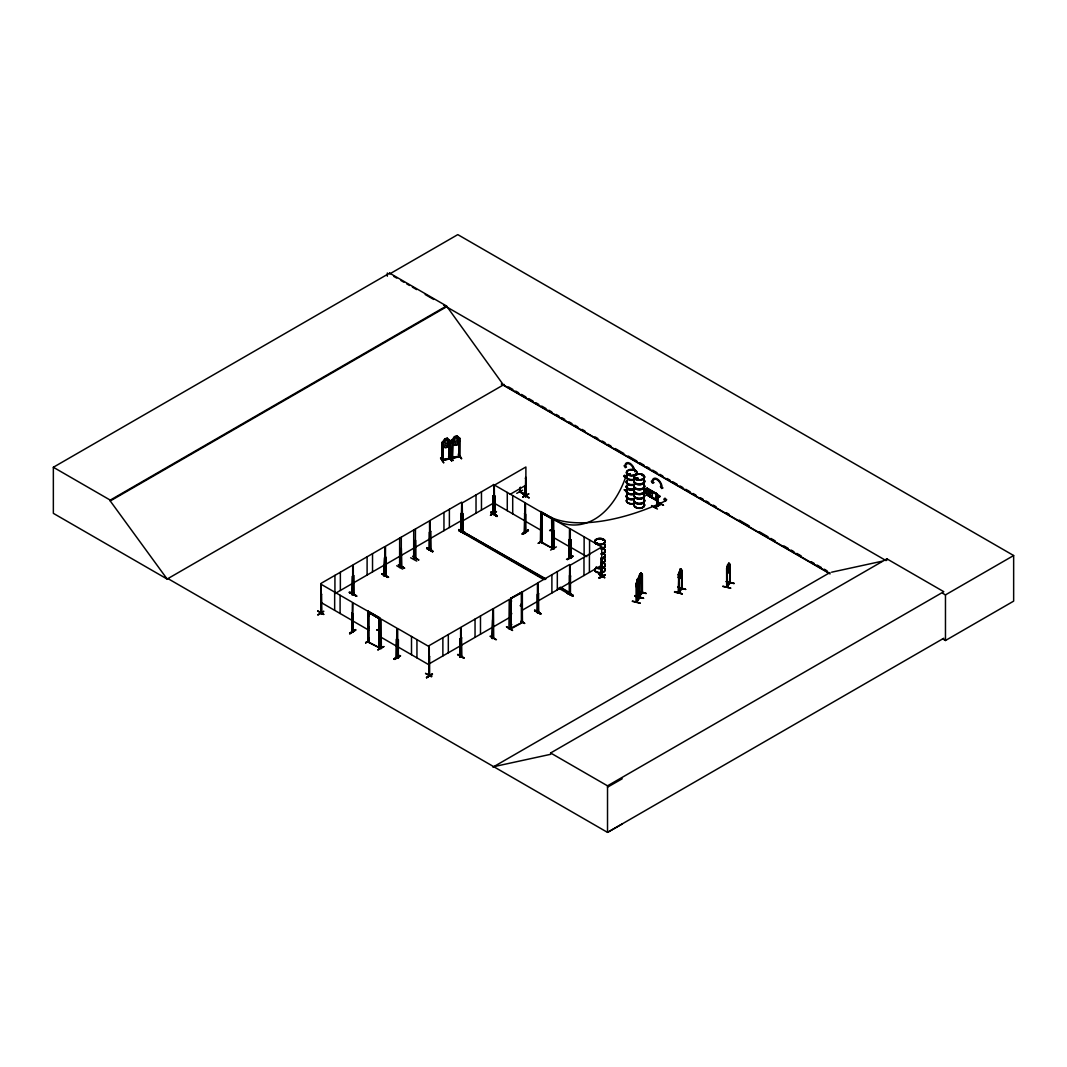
<?xml version="1.0" encoding="UTF-8"?>
<svg xmlns="http://www.w3.org/2000/svg" width="1067" height="1067" viewBox="0 0 1067 1067"><rect width="100%" height="100%" fill="white"/><g stroke="black" fill="none" stroke-linecap="round" stroke-linejoin="round"><path stroke-width="1.5" d="M452.901 439.884L452.088 458.397L451.941 439.964L454.542 436.63L457.183 436.03L459.824 438.377L459.637 456.689L458.943 456.823L459.05 438.364M551.999 548.091L541.596 542.703L541.596 512.907L551.626 518.695L552.146 549.092L552.413 518.242L540.822 511.56L540.569 542.409L542.209 542.369L550.599 547.278M656.952 500.343L656.098 499.556M656.578 496.902L658.192 496.875L656.872 496.875L657.525 505.958L657.645 497.382M637.613 579.314L637.613 584.183L638.333 582.102L637.693 579.341M728.454 563.923L728.094 569.271L728.534 563.936M632.304 601.335L640 603.228M632.464 601.081L640.16 603.002M674.624 591.571L682.333 593.839L674.464 592.118M674.611 591.892L682.293 593.852M722.786 586.437L730.668 588.117M396.724 565.75L402.672 569.124M416.77 561.095L410.662 557.774M496.462 639.653L490.407 636.332M656.365 493.394C656.258 495.421 655.618 492.434 656.952 493.794L657.472 505.891M634.878 595.639L642.467 598.04L634.905 595.573M642.427 598.013L634.852 595.973L642.467 598.04M349.763 633.745L355.538 629.57L349.643 633.011L349.789 633.825L355.831 630.077M383.88 646.602L378.011 649.736M442.125 460.437L449.914 458.663M442.352 459.917C460.731 456.796 437.297 459.744 443.098 459.917M451.861 458.223L459.77 456.609M459.77 455.942L458.797 455.982L459.544 455.796M458.797 456.649L458.877 438.39L459.824 438.377M368.955 614.672L369.022 615.792L369.075 614.645M369.075 627.129L368.915 627.089M369.049 627.743L369.049 626.849M368.915 639.053L369.089 637.946L369.075 638.653M511.493 601.415L511.52 600.814M511.346 613.965L511.493 613.005L511.533 614.152M511.36 625.209L511.533 624.115L511.52 624.809M541.529 527.245L541.569 528.392L541.569 527.271M596.36 543.463L597.147 542.823L597.72 543.677M597.573 543.21L597.013 543.396M602.588 540.102L603.429 540.035L602.855 539.582M629.557 474.468L628.09 474.335A5.215 3.014 0 0 1 630.317 473.615M629.637 474.375L628.503 474.735L628.65 473.855M628.65 474.095L629.61 474.095L629.157 474.588M634.532 470.667L634.852 470.587M637.973 478.029A5.228 3.014 0 0 0 635.625 478.803L637.332 478.63L636.025 478.976M636.305 478.776L636.799 478.269M641.934 475.375L642.841 475.442M642.627 475.602L641.961 475.308L642.614 475.375M642.334 475.162L642.174 475.375M640.854 577.06L640.08 579.128L640.16 574.286M636.119 583.756L638.346 577.887C643.254 581.942 633.051 596.213 637.306 579.408M679.479 578.794L678.265 577.46L679.452 578.888L681.693 573.019L681.693 570.111L680.586 568.711L681.653 570.191L681.626 588.957L681.946 587.797L681.346 588.184M730.015 582.022L726.68 587.117L726.627 568.818L728.908 562.989L729.988 564.47M641.654 574.58L641.76 593.079L642.454 592.718L639.893 594.866M317.659 611.084L323.594 614.499M317.899 610.924L323.834 614.352M349.749 592.545L355.791 595.906M349.669 592.638C371.796 603.549 334.358 585.089 356.085 595.773M356.071 595.399L350.083 592.052M426.827 548.385C431.268 547.731 437.937 556.12 426.96 547.638M432.602 551.586L426.72 548.451M432.882 551.372L426.893 548.011M458.73 530.712L465.012 533.927L458.97 530.526M431.842 676.305L425.573 673.464M431.535 676.851L425.6 673.397M496.729 515.241L490.78 511.84L496.995 516.535L491.313 512.88M497.262 516.308L491.033 513.134M497.275 516.015L491.353 512.947M463.732 658.219L457.61 654.578L463.972 658.072M463.985 657.779L458.023 654.378M540.596 613.898C522.377 603.268 553.28 620.22 534.78 610.711M534.874 610.257L540.822 613.698M572.926 596.173L566.684 592.999L572.966 596.253M665.261 499.143C665.768 496.502 662.434 500.17 664.621 499.943M455.422 436.883L454.635 440.858L455.462 441.791L457.183 440.284L456.276 436.683M656.912 494.408L646.962 488.886L656.618 494.461M636.172 601.988L636.879 601.668L636.546 583.342L636.212 602.028L639.493 597.64M639.16 597.427C640.533 596.333 638.479 599.534 639.76 597.04M639.133 598.04L639.093 577.927L639.68 574.379L640.96 572.859M636.626 601.361L636.479 602.095L639.84 597.72L639.76 579.461M678.625 592.238C686.428 580.875 677.052 596.4 678.692 591.732M678.372 592.105L678.319 592.799L678.959 574.219L678.265 574.566L680.506 568.684L678.852 573.806L678.959 592.465M730.281 582.742L726.987 587.143L729.641 582.702M729.641 583.169L729.975 564.483L729.668 583.075M651.564 505.571L657.445 509.052M521.163 605.322L520.176 605.709L521.55 605.523M520.549 605.322L520.989 605.709M520.789 605.709L520.749 605.016M520.923 604.122L521.016 606.163M449.874 458.877L442.231 460.597L442.312 442.338L444.806 438.844L447.446 438.244L444.832 438.897L443.592 444.272L445.312 445.593L447.02 445.206L448.7 443.112L447.473 438.297L450.074 440.604L450.074 443.499L447.473 446.98L444.806 447.526C438.844 441.098 444.806 450.354 447.406 446.86M638.586 585.303L638.519 596.933L638.84 595.893M638.546 596.853L642.454 592.052L641.76 592.305M440.564 458.223L443.659 462.678M440.591 457.93L443.712 462.771M450.314 456.009L453.382 460.504M722.933 586.21L730.615 588.13M317.926 615.072L323.808 611.258L317.926 614.699M400.605 655.912L394.777 659.059M522.577 490.18L516.748 493.341M567.337 559.695L573.219 556.254M320.767 613.418L321.434 613.792L321.42 593.999L321.634 612.431L320.86 612.845M352.217 631.264L353.177 631.571M397.871 657.659L398.484 658.046L397.618 657.779M398.271 657.685L397.871 656.992M493.394 513.827L493.594 495.648M520.469 491.62L519.589 491.394L520.189 491.727M397.711 657.872L397.671 628.49L429.267 646.735L429.334 676.091L428.667 675.051L429.427 674.531M520.389 491.594L520.136 492.421L520.389 487.299M493.447 484.471L525.044 502.704L524.684 531.566M570.231 558.188L571.112 558.361L571.032 540.102L570.285 539.915L571.032 540.102M601.281 575.393L601.668 575.313M511.333 628.663L522.363 622.528L522.363 591.825L510.519 598.374L510.786 629.223L511.293 598.814L510.519 598.374M320.834 612.591L321.607 612.418M352.55 593.612L351.99 594.572M384.16 575.34L384.72 575.046M429.548 549.812L430.721 549.438L430.441 531.059L430.241 549.732M462.024 531.419L462.585 531.126M493.087 514.147L493.608 513.854M495.088 514.387L494.635 514.001M525.391 495.902L525.951 495.608M429.548 674.731C430.548 673.41 427.627 674.918 429.427 673.864M460.397 656.632L460.437 638.399L460.05 657.099L460.704 656.712L459.837 656.979L460.491 656.605M461.598 655.952L461.197 655.805M492.22 638.533L492.807 608.857L461.211 627.103L461.304 656.405M538.568 611.804L537.781 611.284L538.448 610.924M537.795 611.978L538.595 611.738L537.888 611.884M569.885 593.826L570.245 593.892M569.885 594.492L570.538 594.106L569.938 594.452M601.028 575.807L601.268 576.673L601.548 557.734L601.948 576.433L600.948 575.9L601.588 575.313M601.028 576.473L601.588 575.967M449.994 458.196L449.194 458.37M452.688 457.583C447.406 457.996 470.467 454.249 451.968 457.716M452.688 458.236L452.688 440.031M413.689 559.255L413.716 529.979M415.45 528.979L415.356 558.294M429.227 550.292L429.521 531.94L429.467 550.159M493.714 638.039L493.447 608.603L509.239 599.481L508.946 628.97L509.506 628.263M521.67 592.305L537.461 583.182L537.421 612.818L537.475 612.111M377.971 630.33C378.865 627.889 376.438 631.811 377.225 629.703M377.771 630.023L377.318 629.903M550.385 530.366L550.599 529.645L550.599 530.392M549.598 530.406L550.279 530.806M635.625 479.657A5.228 3.014 0 0 1 636.706 479.176L637.052 478.763M596.706 542.97L597.427 543.396M454.542 445.312L457.223 444.766L459.704 441.218M635.999 596.4L643.694 598.347L635.852 596.546M678.599 573.926L678.625 592.905L681.986 588.531L681.92 570.271L681.586 588.957M679.452 578.888L680.586 577.38M678.145 587.197L685.654 589.397L677.998 587.343M681.613 588.25L681.693 588.877M685.654 589.397L677.972 587.09M726.92 568.204L726.947 587.183L726.947 585.996M728.894 563.083L729.361 567.351L727.894 571.018L727.174 570.258L727.707 564.47L726.587 568.844M726.307 581.755L734.176 583.422L726.467 581.475M729.628 582.395L730.015 583.156M642.121 574.406L642.067 593.159L642.147 574.299L640.867 572.846L640.867 581.515L639.68 582.902M642.401 592.732L638.973 596.96M639.213 596.666L638.853 585.383M401.539 566.657L401.299 548.238L401.539 566.577M414.196 559.268L414.196 541.022M537.475 612.778L538.382 593.385L538.595 611.818M368.168 641.2L368.435 640.64M381.359 648.509L381.092 619.033L396.884 628.143L396.364 657.472M524.711 513.374L524.497 531.753L524.711 513.374L525.591 532.686M554.013 548.865L553.706 530.459L553.8 548.678M569.004 557.841L569.231 539.422L569.231 557.934M656.992 505.545L657.059 499.889M321.14 612.005L321.22 612.005M353.057 593.292C354.724 592.692 352.457 594.893 353.857 593.279M352.657 593.826L352.657 594.492M353.764 593.839L353.59 575.433L353.537 593.639M384.827 575.913L384.067 576.087L384.653 557.494L384.067 576.02L384.72 575.7M384.934 575.873L384.867 546.531L353.27 564.776L353.39 594.106M430.708 548.918L429.908 548.931L430.708 548.718M461.784 531.499L461.157 531.846L461.704 502.17L430.121 520.403L430.121 549.732M462.705 531.326L462.184 532.3L462.798 531.899M462.531 513.587L462.731 532.02L462.531 513.587L461.931 532.166L462.585 531.793M493.768 514.067L493.061 495.968L492.994 514.241M495.035 514.427L495.035 496.115L494.234 514.587L494.181 495.742L493.447 495.555L494.181 495.742M495.008 514.414L494.301 514.547M525.391 496.568L526.178 496.422L525.898 478.069L525.297 496.648L525.951 496.275M492.06 638.346L492.607 619.82M568.951 593.292L569.711 593.119L559.095 587.824M568.951 593.959L569.965 593.732M570.271 594.572L570.151 565.257L601.748 547.011L601.815 576.34M636.466 601.628L639.426 597.493M636.546 602.041L636.479 583.062M629.25 474.548L629.477 474.001M602.668 540.155L603.389 539.835L602.548 540.035M449.3 440.804L450.074 440.604M385.761 557.201L385.72 575.753L385.974 557.321M399.912 549.038L399.872 567.577L400.125 549.145M415.356 558.601L415.45 540.062L415.69 558.481L415.156 557.748M388.521 577.047L382.6 573.593M398.484 564.736L404.566 568.124L398.605 564.683M429.774 550.305L429.521 520.856L385.507 546.277L385.467 575.62M404.553 568.084L398.458 564.816M418.717 559.962L412.609 556.267L418.704 559.922M432.628 551.932L426.707 548.451M537.194 594.426L537.381 612.805M512.493 630.41L506.412 626.756L512.507 630.45M524.551 623.501L522.323 621.674M321.634 594.119L321.1 594.426M352.257 594.719L352.483 576.073L352.097 594.772M430.641 531.179L429.908 531.379M461.264 531.779L461.504 513.134L460.904 531.726L461.304 531.139M462.731 513.707L461.998 513.894M493.061 495.968L493.794 495.768M525.898 495.648L525.511 496.769L525.684 477.056L525.684 495.221M494.835 495.995L495.035 496.115M526.098 478.189L525.364 478.376M381.839 574.059L388.135 577.274L382.173 573.873M545.984 578.928L459.01 529.512M320.927 611.831L321.687 611.844M352.697 594.506L352.697 565.11L321.1 583.342L320.86 613.512M321.367 613.098L320.834 584.129L352.43 602.362L351.923 631.437M462.731 532.02L462.198 502.93L493.794 484.685L494.048 514.134L493.981 495.862M522.71 497.115L528.912 493.821L522.75 497.035M493.301 514.321L494.835 513.574M464.705 533.007L458.69 529.699M529.032 498.036L523.07 494.248L529.032 497.649M352.297 631.691L352.083 613.032L352.844 632.037M352.63 613.338L351.883 613.138M525.244 513.68L524.497 513.48M352.123 630.597L352.217 630.597M524.537 531.113L525.311 531.286L524.644 531.099M528.192 529.966L522.256 533.727L528.445 530.419M397.884 639.453L398.391 657.952M570.832 540.222L570.885 557.841M570.885 558.028L570.538 557.374M429.574 656.445L428.841 656.632L429.574 656.445L429.534 675.971L428.734 675.758L428.934 657.392M461.744 637.866L461.011 638.066M538.595 593.505L537.848 593.692M569.405 593.692L569.658 564.496L538.061 582.729L538.155 612.031M570.685 576.02L569.938 576.22M601.308 576.62L601.535 557.974M601.001 558.281L602.095 558.041M490.113 636.199L495.795 639.693M566.71 591.932L572.926 595.226L566.63 592.025M460.437 655.965L459.837 656.979M492.607 637.399L492.22 637.866M492.074 638.373L492.874 638.186M432.375 673.931L426.493 677.758L432.415 673.984M426.547 677.718L432.455 674.317L426.533 677.425M602.095 575.62L601.295 576.127L601.548 557.734M599.107 577.714L605.322 574.833L599.147 577.767M599.107 578.101L605.029 574.58M605.309 574.806L599.441 578.274M352.87 613.818L352.91 632.344L353.15 613.978M525.764 514.321L525.497 532.7L525.484 503.077L541.289 512.2L541.102 541.356M528.312 530.352C516.108 536.568 525.804 534.554 528.152 529.912M522.23 534.06L528.152 530.592M541.009 523.123L541.116 541.663M365.661 642.641L369.195 640.533M365.648 642.974L369.235 640.894L365.648 642.587M541.809 540.876L538.261 543.316L541.956 541.289M541.823 541.169L538.275 543.236M377.851 649.976L383.76 646.549M396.417 639.2L396.39 657.499M550.599 550.092L556.374 546.891M393.883 658.926L399.778 655.458L393.87 658.886M393.91 659.246L399.818 655.818M566.497 559.268L572.539 556.214M504.211 384.44L167.146 579.048L53.35 513.347L53.35 467.266L389.615 273.125L446.513 305.976L503.411 384.907L829.206 572.992M53.35 467.266L110.248 500.116L446.513 305.976M622.221 823.991L607.523 832.38L167.932 578.594L167.146 579.048L110.248 500.97L446.513 306.829M334.931 593.599L352.697 583.342M353.27 583.022L384.867 564.776M385.507 564.51L429.521 539.102M430.121 538.648L461.704 520.403M462.198 521.163L493.794 502.93M510.093 494.341L525.898 485.218M543.41 579.341L463.571 533.247L464.732 532.02M463.571 533.247L464.732 532.58M368.208 611.218L367.955 642.067L379.372 647.749L369.075 642.321L368.982 612.565L379.012 618.353L378.998 648.296L379.799 648.603L379.799 617.9L368.208 611.218L367.955 642.067M352.937 632.358L352.87 602.735L379.799 617.9M540.569 511.707L552.413 518.242M540.569 542.409L540.822 511.56M644.695 489.179L644.695 491.487L644.761 489.139L647.229 488.419M647.216 489.033L647.176 488.152L656.912 493.808M645.082 490.193L648.323 491.3L649.296 493.367L647.229 492.901L645.148 490.153M656.685 500.636L646.962 494.968L656.618 500.53M646.962 494.968L656.912 499.889L647.229 494.034L644.761 491.487L647.282 495.115M652.27 493.474C645.762 485.138 653.684 492.647 652.217 495.835L649.75 496.542M657.112 495.982L657.779 497.115L657.112 495.982L657.939 496.262L657.645 505.318M658.139 495.955L659.766 496.715L658.299 494.821L658.139 495.955L659.766 496.715M659.766 495.662L659.606 496.809M656.472 499.529C655.218 505.531 657.325 483.551 656.085 500.236M657.859 502.01L663.487 505.331M659.833 503.517L653.911 506.945L660.166 503.717M654.178 507.065L660.113 503.437M654.951 507.505L660.82 503.811L654.978 507.532M655.218 507.705L661.153 504.278M522.363 591.825L510.68 598.454L510.519 629.063M429.041 663.914L460.637 645.668M461.211 645.335L492.807 627.103M538.061 600.974L569.658 582.729M493.447 626.836L509.239 617.713M521.67 610.551L537.461 601.428M570.151 583.489L601.748 565.257M569.071 593.585L570.218 592.919M570.218 593.492L569.071 594.159L559.095 588.397M522.363 622.528L521.95 591.945M492.941 767.146L829.993 572.539M550.625 752.982L886.89 558.841L943.788 591.692L607.523 785.832L550.625 752.982L550.625 754.316L493.728 766.68M942.641 593.265L945.469 594.893L1013.65 555.534L1013.65 601.134L945.469 640.507L942.588 638.84M943.788 638.239L607.523 832.38L607.523 785.832M607.523 787.166L622.221 778.763M541.689 513.067L551.999 518.495L541.689 513.067L541.663 542.743M378.852 618.447L369.075 612.725L378.852 618.447L378.852 648.042M378.985 630.73L379.252 629.357M512.293 627.356L521.403 622.848L521.323 593.025L510.866 598.56L510.786 629.223M525.858 496.302L525.898 466.986L494.301 485.218L494.541 514.667M384.533 575.74L384.653 557.494M541.569 515.454L541.663 516.028M541.529 515.388L541.689 515.428M541.529 538.728L541.689 538.995M649.096 495.128L650.59 494.474L649.096 490.647L644.761 489.246M665.741 500.783C668.596 498.529 663.781 498.996 665.741 500.783A116.863 51.429 -25.2 0 1 550.172 516.962M569.164 594.132L569.445 593.025M570.432 594.146L570.472 575.9M492.514 637.412L492.367 638.479M460.144 657.072L459.904 638.706M442.965 460.477L443.005 442.005L442.205 442.178L442.231 460.597L443.098 460.397L443.072 441.978M401.272 566.764L401.299 537.154M649.683 496.582L652.217 495.715M381.146 647.989L381.399 648.523M413.956 559.428L413.983 540.916M553.746 548.971L553.706 519.376L569.511 528.485L569.325 557.641M396.657 657.605L396.617 639.08M454.582 436.683L457.223 436.083L459.73 438.43M446.566 438.95L444.886 441.805L445.713 444.005L447.433 442.498L446.54 438.91M455.462 436.937L456.316 436.736M442.312 442.338L443.018 442.178M451.554 460.891L448.874 456.396M449.914 457.996L449.047 458.196L449.887 458.236M459.624 455.996L459.01 456.156M459.69 456.623L452.088 458.37L452.155 457.703M448.54 456.423L451.941 460.891L448.834 456.356M831.62 572.192L882.022 561.229M525.364 495.421L519.589 491.394M449.3 440.578L449.194 459.037L449.887 458.903L450.047 440.551M449.727 458.65L449.834 440.444M625.449 477.763C628.463 476.122 624.088 475.215 625.449 477.763A100.645 61.753 88.1 0 1 549.758 517.015M458.743 529.605L464.732 533.007M381.893 573.979L387.801 577.46M604.736 577.847L598.72 574.166L604.682 577.554M377.024 629.81L377.971 629.783M629.05 488.766L628.503 488.686A5.188 3.001 0 0 1 626.649 485.552A5.202 3.001 0 0 0 628.503 488.726A5.202 3.001 0 0 0 634.278 488.939A5.188 3.001 0 0 1 628.516 488.713L628.41 488.619M459.624 456.436L459.584 438.23L458.877 438.39M636.359 479.096L635.852 478.99M636.359 493.434L636.412 493.341M458.25 454.195L461.317 458.703M728.814 571.592L729.908 564.456M726.707 571.685L727.787 573.166L728.908 571.672L727.721 573.046M680.479 568.791L681.026 573.072L679.572 576.74L678.852 575.98M680.212 569.658L679.759 574.98L679.839 570.138M726.32 581.622L734.043 583.569M640.867 572.846L642.107 574.366M640.467 573.793L640.854 575.793M642.027 577.194L640.96 581.542M640.027 591.625L646.068 593.292M640.053 591.878L646.122 593.572M519.976 491.967L525.698 495.275M321.354 613.792L321.3 611.578M525.364 494.755L524.977 494.501M449.154 459.023L449.127 440.604M572.939 556.16L567.391 559.401M524.497 531.726L524.831 530.939M460.971 513.44L461.171 531.806M566.63 591.638L572.926 595.226M430.641 549.425L430.441 531.059M534.62 610.457L540.716 614.112L534.647 610.764M353.59 575.433L353.057 575.74M461.811 656.072L461.544 637.746M400.325 655.818L394.777 659.446M521.123 621.287L524.697 623.328L521.003 621.407M382.453 574.019L388.548 577.38M1013.65 555.534L457.796 234.62L389.615 273.979L389.615 273.125M393.883 276.446L396.737 278.087M401.005 280.554L403.846 282.195M406.687 283.835L409.528 285.476M412.382 287.116L416.65 289.584M425.186 294.519L433.709 299.44M443.672 305.189L886.103 560.628M508.532 386.948L512.854 389.442M515.734 391.109L518.615 392.763M521.496 394.43L525.831 396.924M528.712 398.591L533.033 401.085M535.914 402.752L538.795 404.42M541.689 406.087L546.011 408.581M548.891 410.248L551.772 411.915M556.094 414.409L558.988 416.077M561.869 417.744L564.75 419.398M569.071 421.905L571.952 423.559M574.846 425.226L577.727 426.893M582.048 429.387L584.929 431.055M595.026 436.883L597.907 438.55M602.228 441.044L605.109 442.712M607.99 444.365L610.884 446.033M615.206 448.527L623.848 453.528M628.183 456.022L636.826 461.011M639.707 462.678L644.041 465.172M646.922 466.839L649.803 468.506M652.684 470.174L657.005 472.668M659.886 474.335L662.78 476.002M667.102 478.496L669.983 480.163M672.864 481.817L677.185 484.325M680.079 485.978L682.96 487.646M685.841 489.313L690.162 491.807M693.043 493.474L695.937 495.141M700.259 497.635L703.14 499.303M706.021 500.97L708.901 502.624M713.236 505.131L716.117 506.785M726.2 512.613L729.081 514.281M739.178 520.109L749.274 525.938M759.357 531.753L768.013 536.754M770.894 538.422L775.216 540.916M783.872 545.904L788.193 548.398M791.074 550.065L793.955 551.732M796.836 553.4L801.17 555.894M811.253 561.722L814.134 563.389M817.015 565.043L821.35 567.551M824.231 569.204L827.112 570.872M501.317 384.067L830.099 573.899M646.962 488.273L656.685 493.808L656.658 500.556M658.192 497.075L657.285 495.888M657.525 501.917L663.447 505.331M626.716 491.113L624.342 489.753L626.636 491.407M626.983 491.554L624.315 489.793L626.396 491.594M601.881 547.078L570.285 528.832L570.285 558.228L570.498 539.795M493.447 502.704L525.044 520.949M570.285 547.078L586.837 556.627M525.484 521.323L541.289 530.446M553.706 537.608L569.511 546.731M560.242 587.157L568.791 592.105M466.146 533.407L544.557 578.674M560.242 587.73L568.791 592.665M463.571 532.686L544.837 579.594M320.834 602.362L352.43 620.607M352.87 620.981L368.675 630.104M381.092 637.266L396.884 646.389M397.671 646.735L429.267 664.981M368.208 641.921L368.355 611.484M519.589 492.114L519.856 488.659M351.883 631.451L352.083 613.032M451.941 439.964L452.035 442.965L454.582 445.366L457.223 444.766M639.667 580.661L641.44 577.234L640.854 572.939L638.466 578.674L639.747 574.353L639.466 598.107M355.618 629.943L349.723 633.385M457.183 436.03L458.45 440.884L456.756 442.992L455.062 443.379L453.342 442.058L454.542 436.63M644.761 491.447L647.269 495.181M945.469 594.893L945.469 640.507M886.89 558.841L886.89 560.162M729.935 564.376L729.948 583.196M727.281 568.498L727.334 586.81M678.305 574.539L678.345 577.474M647.176 488.152L647.216 489.086M642.387 574.473L642.427 592.785M589.558 539.955L589.558 554.88M589.411 554.133L589.411 572.365M584.129 536.821L584.129 555.067M583.982 557.267L583.982 575.5M569.445 575.46L569.618 593.866M557.321 571.605L557.321 589.851M552.253 518.335L552.146 549.092M551.892 574.74L551.892 592.985M542.209 512.76L542.209 542.369M538.382 593.385L538.382 611.631M525.151 486.699L524.977 495.168L524.951 486.819M522.11 591.678L522.11 622.381M520.189 487.419L520.243 492.434M512.707 495.595L512.707 513.827M507.278 492.461L507.278 510.693M481.47 491.807L481.47 510.053M480.483 615.979L480.483 634.211M476.029 494.941L476.029 513.187M475.042 619.113L475.042 637.346M460.637 656.832L460.637 627.436L429.041 645.668L429.041 657.272M449.38 509.292L449.38 527.525M448.313 634.545L448.313 652.791M443.952 512.427L443.952 530.659M442.872 637.679L442.872 655.925M429.041 664.741L429.147 676.065M416.944 639.613L416.944 657.859M411.502 636.479L411.502 654.725M399.658 538.101L399.618 567.444M398.418 639.76L398.271 658.166L398.218 639.88M387.334 272.992L387.334 276.22M379.532 618.06L379.532 648.749M372.53 553.653L372.53 571.899M367.101 556.787L367.101 575.033M340.36 572.232L340.36 590.464M340.093 595.253L340.093 613.485M334.931 575.366L334.931 591.945M334.665 592.118L334.665 610.351M110.248 500.116L110.248 500.97M604.442 544.864A5.228 3.014 0 0 1 601.268 549.292M604.429 549.065A5.215 3.014 0 0 1 601.268 553.48M604.496 544.29A5.295 3.054 0 0 1 601.281 548.785M604.442 544.023A5.228 3.014 0 0 1 601.268 548.451M604.429 549.905A5.215 3.014 0 0 1 601.268 554.32M604.442 553.933A5.242 3.028 0 0 1 601.268 558.374M604.496 549.585A5.295 3.054 0 0 1 601.281 554.066M604.496 549.332A5.295 3.054 0 0 1 601.281 553.813M604.496 544.557A5.295 3.054 0 0 1 601.281 549.038M604.442 554.12A5.228 3.014 0 0 1 601.268 558.534M604.415 553.84A5.188 3.001 0 0 1 601.255 558.241M604.442 568.458A5.242 3.028 0 0 1 600.601 572.966A5.242 3.028 0 0 1 594.852 569.191M604.496 563.669A5.295 3.054 0 0 1 603.135 567.631A5.295 3.054 0 0 1 596.16 567.364M604.429 559.215A5.215 3.014 0 0 1 601.268 563.629M604.429 563.403A5.215 3.014 0 0 1 603.082 567.297A5.215 3.014 0 0 1 596.226 567.044M604.442 564.243A5.228 3.014 0 0 1 603.095 568.151A5.228 3.014 0 0 1 596.213 567.884M604.496 563.936A5.295 3.054 0 0 1 603.135 567.884A5.295 3.054 0 0 1 596.16 567.631M604.496 558.641A5.295 3.054 0 0 1 601.281 563.123M604.429 558.374A5.215 3.014 0 0 1 601.268 562.789M604.496 558.895A5.295 3.054 0 0 1 601.281 563.389M604.442 554.32A5.242 3.028 0 0 1 601.268 558.761M634.265 490.086A5.242 3.028 0 0 0 640 493.861A5.242 3.028 0 0 0 643.854 489.353A5.188 3.001 0 0 1 640 493.728A5.188 3.001 0 0 1 634.305 489.98M643.908 479.963A5.295 3.054 0 0 1 640.013 484.525A5.295 3.054 0 0 1 634.211 480.697M635.572 479.336A5.295 3.054 0 0 1 637.946 478.536M643.854 480.283A5.228 3.014 0 0 1 640 484.778A5.228 3.014 0 0 1 634.278 481.004M643.908 479.71A5.295 3.054 0 0 1 640.013 484.271A5.295 3.054 0 0 1 634.211 480.443M635.572 479.07A5.295 3.054 0 0 1 637.946 478.283M643.854 479.43A5.228 3.014 0 0 1 640 483.938A5.228 3.014 0 0 1 634.278 480.163M643.854 485.312A5.228 3.014 0 0 1 640 489.806A5.228 3.014 0 0 1 634.278 486.032M643.908 484.992A5.295 3.054 0 0 1 640.013 489.553A5.295 3.054 0 0 1 634.211 485.738M643.908 484.738A5.295 3.054 0 0 1 640.013 489.3A5.295 3.054 0 0 1 634.211 485.472M643.841 484.471A5.215 3.014 0 0 1 640 488.966A5.215 3.014 0 0 1 634.291 485.192M643.828 489.566A5.202 3.001 0 0 1 640 494.048A5.202 3.001 0 0 1 634.291 490.3M643.828 503.597A5.202 3.001 0 0 1 640 508.079A5.202 3.001 0 0 1 634.291 504.331A5.202 3.001 0 0 0 640 508.065A5.188 3.001 0 0 0 643.814 503.597A5.202 3.001 0 0 1 640 508.065A5.188 3.001 0 0 1 634.305 504.318M643.854 489.726A5.242 3.028 0 0 1 640 494.234A5.242 3.028 0 0 1 634.265 490.46M643.841 494.621A5.215 3.014 0 0 1 640 499.116A5.215 3.014 0 0 1 634.291 495.355M643.854 493.781A5.228 3.014 0 0 1 640 498.276A5.228 3.014 0 0 1 634.278 494.501M643.841 499.663A5.215 3.014 0 0 1 640 504.144A5.215 3.014 0 0 1 634.291 500.383M643.908 499.343A5.295 3.054 0 0 1 640.013 503.904A5.295 3.054 0 0 1 634.211 500.076M643.908 499.089A5.295 3.054 0 0 1 640.013 503.651A5.295 3.054 0 0 1 634.211 499.823M643.854 498.809A5.228 3.014 0 0 1 640 503.317A5.228 3.014 0 0 1 634.278 499.543M643.908 494.314A5.295 3.054 0 0 1 640.013 498.876A5.295 3.054 0 0 1 634.211 495.048M643.908 494.048A5.295 3.054 0 0 1 640.013 498.609A5.295 3.054 0 0 1 634.211 494.795M643.854 503.877A5.228 3.014 0 0 1 640 508.372A5.228 3.014 0 0 1 634.278 504.598M634.318 484.751A5.295 3.054 0 0 1 627.929 484.271A5.295 3.054 0 0 1 627.089 480.577M634.318 479.47A5.295 3.054 0 0 1 627.929 478.976A5.295 3.054 0 0 1 627.089 475.282M627.929 474.655A5.295 3.054 0 0 1 630.304 473.868M634.278 479.977A5.215 3.014 0 0 1 628.503 479.75A5.215 3.014 0 0 1 626.636 476.589M627.983 475.242A5.215 3.014 0 0 1 630.317 474.455M634.318 484.498A5.295 3.054 0 0 1 627.929 484.018A5.295 3.054 0 0 1 627.089 480.323M636.185 478.029A5.215 3.014 0 0 1 635.358 478.656M634.278 479.136A5.215 3.014 0 0 1 628.503 478.91A5.215 3.014 0 0 1 626.636 475.749M634.278 485.005A5.215 3.014 0 0 1 628.503 484.791A5.215 3.014 0 0 1 626.636 481.617M634.278 484.165A5.215 3.014 0 0 1 628.503 483.951A5.215 3.014 0 0 1 626.636 480.777M634.278 489.286A5.228 3.014 0 0 1 628.49 489.059A5.228 3.014 0 0 1 626.622 485.885M634.318 499.103A5.295 3.054 0 0 1 627.929 498.622A5.295 3.054 0 0 1 627.089 494.928M626.609 500.01A5.242 3.028 0 0 0 628.49 503.197A5.242 3.028 0 0 0 634.291 503.411A5.228 3.014 0 0 1 628.49 503.344A5.228 3.014 0 0 1 626.622 500.17M634.291 489.433A5.242 3.028 0 0 1 628.49 489.206A5.242 3.028 0 0 1 626.609 486.032M634.318 494.074A5.295 3.054 0 0 1 627.929 493.581A5.295 3.054 0 0 1 627.089 489.886M634.318 498.849A5.295 3.054 0 0 1 627.929 498.356A5.295 3.054 0 0 1 627.089 494.661M634.318 493.808A5.295 3.054 0 0 1 627.929 493.327A5.295 3.054 0 0 1 627.089 489.633M634.278 494.314A5.215 3.014 0 0 1 628.503 494.101A5.215 3.014 0 0 1 626.636 490.94M634.278 493.488A5.228 3.014 0 0 1 628.49 493.261A5.228 3.014 0 0 1 626.622 490.086M634.278 499.356A5.228 3.014 0 0 1 628.49 499.143A5.228 3.014 0 0 1 626.622 495.968M634.278 498.516A5.215 3.014 0 0 1 628.503 498.289A5.215 3.014 0 0 1 626.636 495.128M634.265 503.277A5.188 3.001 0 0 1 628.516 503.05A5.188 3.001 0 0 1 626.649 499.903M634.878 471.867A7.042 4.068 60 0 0 629.903 463.251A7.042 4.068 60 0 0 624.929 466.119L624.102 465.652L625.289 467.666L626.489 467.026L625.662 466.546A5.882 3.388 60 0 1 629.277 463.878A5.882 3.388 60 0 1 633.838 470.027M623.782 476.242C624.969 478.803 625.702 472.761 623.782 476.242M637.239 579.434L636.706 585.169L637.426 585.93C639.4 585.076 639.56 575.046 637.239 579.434M490.5 515.294L496.422 511.6L490.5 515.294M321.034 595.093L321.034 595.093M520.456 491.834L525.684 494.635L520.456 491.834M653.751 482.617L652.551 483.258L651.35 481.244L652.177 481.71A7.042 4.068 60 0 1 657.152 478.843A7.042 4.068 60 0 1 662.127 487.459L662.954 487.939L661.673 488.526L660.406 486.459L661.233 486.939A5.882 3.388 60 0 0 657.072 479.737A5.882 3.388 60 0 0 652.924 482.137L653.751 482.617M458.61 454.182L461.678 458.677L458.57 454.142M597.293 543.943A5.228 3.014 0 0 0 605.136 541.329A5.228 3.014 0 0 0 597.293 538.715A5.228 3.014 0 0 0 597.293 543.943M596.226 543.877A5.202 3.001 0 0 0 604.936 542.529A5.202 3.001 0 0 0 598.56 538.848A5.202 3.001 0 0 0 596.226 543.877M596.213 543.623A5.242 3.028 0 0 0 604.976 542.276A5.242 3.028 0 0 0 598.56 538.568A5.242 3.028 0 0 0 596.213 543.623M597.32 544.343A5.188 3.001 0 0 0 605.109 541.743A5.188 3.001 0 0 0 597.32 539.142A5.188 3.001 0 0 0 597.32 544.343M600.588 572.672A5.215 3.014 0 0 0 604.429 568.178A5.188 3.001 0 0 1 600.588 572.659A5.215 3.014 0 0 1 594.879 568.911A5.188 3.001 0 0 0 600.588 572.659M601.268 559.001A5.215 3.014 0 0 0 604.429 554.587A5.188 3.001 0 0 1 601.255 558.988M636.706 479.323A5.228 3.014 0 0 0 644.548 476.709A5.228 3.014 0 0 0 636.706 474.108A5.228 3.014 0 0 0 636.706 479.323M636.719 479.763A5.202 3.001 0 0 0 644.521 477.162A5.188 3.001 0 0 0 636.732 474.548A5.202 3.001 0 0 0 636.719 479.763A5.188 3.001 0 0 0 644.521 477.149A5.202 3.001 0 0 0 636.719 474.562A5.188 3.001 0 0 0 636.732 479.75M636.706 479.523A5.242 3.028 0 0 0 644.561 476.896A5.242 3.028 0 0 0 636.706 474.282A5.242 3.028 0 0 0 636.706 479.523M640 494.488A5.202 3.001 0 0 0 643.828 490.006A5.188 3.001 0 0 1 640 494.474A5.202 3.001 0 0 1 634.291 490.727A5.188 3.001 0 0 0 640 494.474M629.063 474.908A5.228 3.014 0 0 0 636.892 472.294A5.228 3.014 0 0 0 629.063 469.68A5.228 3.014 0 0 0 629.063 474.908M629.063 475.348A5.202 3.001 0 0 0 636.879 472.748A5.202 3.001 0 0 0 629.063 470.134A5.202 3.001 0 0 0 629.063 475.348M627.996 474.855A5.188 3.001 0 0 0 636.692 473.508A5.188 3.001 0 0 0 630.33 469.84A5.188 3.001 0 0 0 627.996 474.855M628.503 489.473A5.202 3.001 0 0 0 634.278 489.686A5.188 3.001 0 0 1 628.516 489.46A5.202 3.001 0 0 1 626.649 486.312A5.188 3.001 0 0 0 628.516 489.46"/></g></svg>
